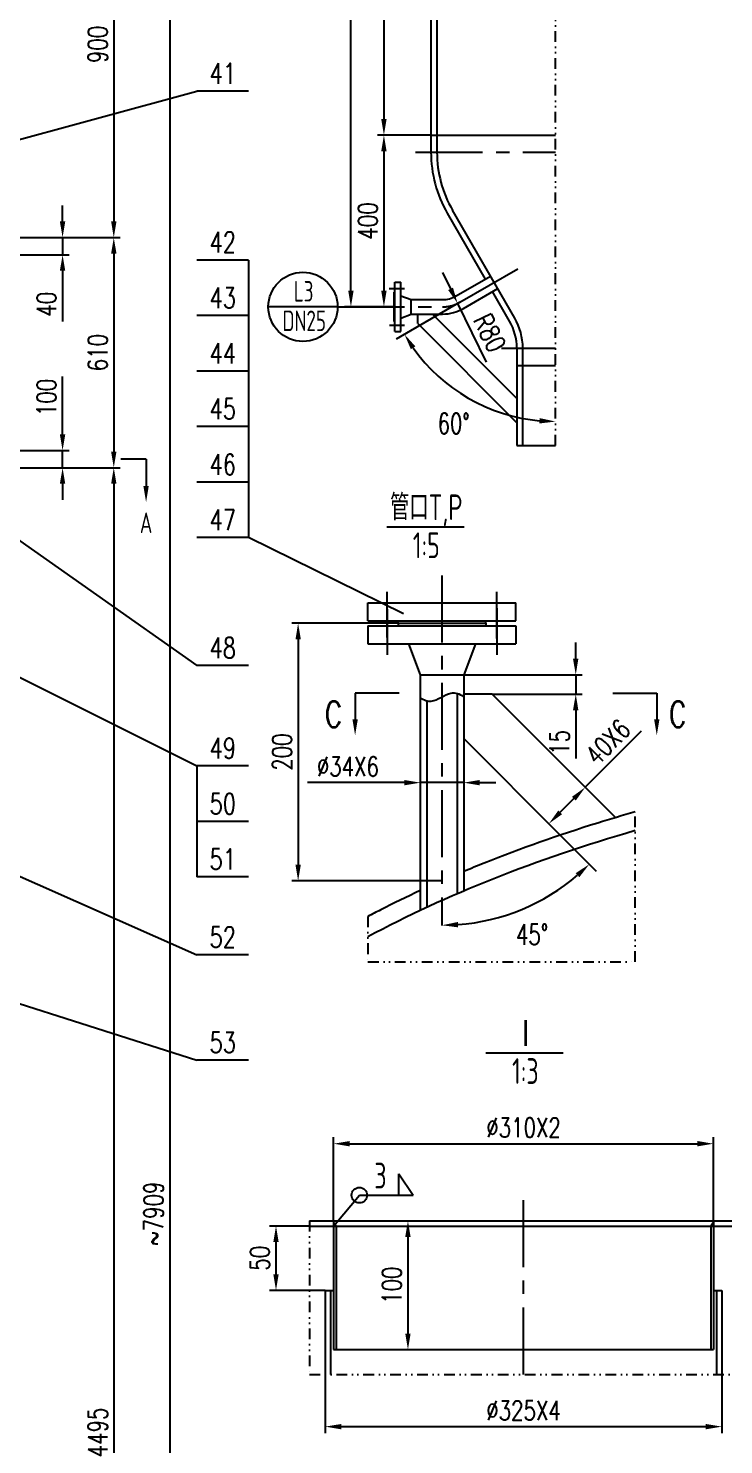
# Model space of a CAD drawing. Extents: x -28112 to -2231, y -2720 to 15724.
# Drawn here: x -24886 to -23266, y 10755 to 14055 of the extents above; entities that cross this region are included whole.
import ezdxf
from ezdxf.enums import TextEntityAlignment as Align

# ---------------------------------------------------------------- set-up
doc = ezdxf.new("R2010")
doc.units = 0
doc.header["$LTSCALE"] = 250
doc.header["$MEASUREMENT"] = 0
doc.linetypes.add('CENTER', pattern=[2, 1.25, -0.25, 0.25, -0.25])
doc.linetypes.add('DIVIDE', pattern=[1.25, 0.5, -0.25, 0, -0.25, 0, -0.25])
doc.layers.get('0').update_dxf_attribs({"linetype": 'CONTINUOUS'})
doc.layers.get('DEFPOINTS').update_dxf_attribs({"linetype": 'CONTINUOUS'})
for name, color, linetype in [('1', 7, 'CONTINUOUS'), ('2', 1, 'CONTINUOUS'), ('3', 7, 'CENTER')]:
    doc.layers.add(name, color=color, linetype=linetype)
doc.styles.add('HZ', font='isocp.shx', dxfattribs={"width": 0.75, "bigfont": 'hztxt.shx'})
doc.styles.add('HZ1', font='romans.shx', dxfattribs={"width": 0.7, "bigfont": 'hz1.shx'})
doc.styles.get("Standard").update_dxf_attribs({"font": 'txt.shx', "width": 0.75})
doc.dimstyles.new('STANDARD$0', dxfattribs={"dimscale": 15, "dimtxt": 3, "dimasz": 2.5, "dimexe": 1, "dimexo": 0, "dimgap": 1, "dimtad": 1, "dimdec": 0, "dimzin": 0, "dimdsep": 46, "dimtxsty": 'Standard', "dimcen": 0.09, "dimclrd": 7, "dimclre": 7, "dimclrt": 7, "dimadec": 0, "dimazin": 0, "dimtfac": 1, "dimtdec": 0, "dimtmove": 0, "dimatfit": 2, "dimfxl": 0, "dimtolj": 1, "dimtzin": 0, "dimarcsym": 0})
doc.dimstyles.new('STANDARD$2', dxfattribs={"dimscale": 15, "dimtxt": 3.2, "dimasz": 2.5, "dimexe": 1.5, "dimexo": 0, "dimgap": 1.2, "dimtad": 2, "dimtih": 1, "dimtoh": 1, "dimdec": 0, "dimzin": 0, "dimdsep": 46, "dimtxsty": 'HZ1', "dimcen": 0, "dimclrd": 7, "dimclre": 7, "dimclrt": 7, "dimadec": 0, "dimazin": 0, "dimtfac": 1.6, "dimtdec": 0, "dimtmove": 0, "dimatfit": 0, "dimfxl": 0, "dimtolj": 1, "dimtzin": 0, "dimarcsym": 0})
doc.dimstyles.new('STANDARD$4', dxfattribs={"dimscale": 15, "dimtxt": 3, "dimasz": 2.5, "dimexe": 1, "dimexo": 0, "dimgap": 1, "dimtad": 1, "dimdec": 0, "dimzin": 0, "dimdsep": 46, "dimtxsty": 'Standard', "dimcen": 0.09, "dimclrd": 7, "dimclre": 7, "dimclrt": 7, "dimadec": 0, "dimazin": 0, "dimtfac": 1, "dimtdec": 0, "dimtmove": 0, "dimatfit": 2, "dimfxl": 0, "dimtolj": 1, "dimtzin": 0, "dimarcsym": 0})

# ---------------------------------------------------------------- blocks, each defined once
blk = doc.blocks.new('*D91')
at = {"color": 7, "linetype": 'ByBlock'}
for p, q in [((-8264.3, 21667.4), (-8082.2, 21667.4)), ((-8097.2, 21629.9), (-8097.2, 21404.9)), ((-8264.3, 21367.4), (-8082.2, 21367.4))]:
    blk.add_line(p, q, dxfattribs=at)
for points in [[(-8103.5, 21629.9), (-8091, 21629.9), (-8097.2, 21667.4)], [(-8103.5, 21404.9), (-8091, 21404.9), (-8097.2, 21367.4)]]:
    blk.add_solid(points, dxfattribs=at)
at = {"layer": 'DEFPOINTS', "color": 0, "linetype": 'ByBlock'}
for p in [(-8264.3, 21667.4), (-8264.3, 21367.4), (-8097.2, 21367.4)]:
    blk.add_point(p, dxfattribs=at)
at = {"color": 7, "linetype": 'ByBlock', "insert": (-8134.7, 21517.4), "char_height": 45, "attachment_point": 5, "rotation": 90}
blk.add_mtext('\\A1;100', dxfattribs=at)
blk = doc.blocks.new('*D651')
at = {"color": 7, "linetype": 'ByBlock'}
for p, q in [((-26024.5, 15217.4), (-24541.7, 15217.4)), ((-24556.7, 15179.9), (-24556.7, 7405.7)), ((-26140.5, 7368.2), (-24541.7, 7368.2))]:
    blk.add_line(p, q, dxfattribs=at)
for points in [[(-24562.9, 15179.9), (-24550.4, 15179.9), (-24556.7, 15217.4)], [(-24562.9, 7405.7), (-24550.4, 7405.7), (-24556.7, 7368.2)]]:
    blk.add_solid(points, dxfattribs=at)
at = {"layer": 'DEFPOINTS', "color": 0, "linetype": 'ByBlock'}
for p in [(-26024.5, 15217.4), (-26140.5, 7368.2), (-24556.7, 7368.2)]:
    blk.add_point(p, dxfattribs=at)
at = {"color": 7, "linetype": 'ByBlock', "insert": (-24594.2, 11292.8), "char_height": 45, "attachment_point": 5, "rotation": 90}
blk.add_mtext('\\A1;~7909', dxfattribs=at)
blk = doc.blocks.new('*D33')
at = {"color": 7, "linetype": 'ByBlock'}
for p, q in [((-10779.8, 23770.6), (-9969.4, 23770.6)), ((-9984.4, 23733.1), (-9984.4, 19313.1)), ((-10779.8, 19275.6), (-9969.4, 19275.6))]:
    blk.add_line(p, q, dxfattribs=at)
for points in [[(-9990.6, 23733.1), (-9978.1, 23733.1), (-9984.4, 23770.6)], [(-9990.6, 19313.1), (-9978.1, 19313.1), (-9984.4, 19275.6)]]:
    blk.add_solid(points, dxfattribs=at)
at = {"layer": 'DEFPOINTS', "color": 0, "linetype": 'ByBlock'}
for p in [(-10779.8, 23770.6), (-10779.8, 19275.6), (-9984.4, 19275.6)]:
    blk.add_point(p, dxfattribs=at)
at = {"color": 7, "linetype": 'ByBlock', "insert": (-10021.9, 21523.1), "char_height": 45, "attachment_point": 5, "rotation": 90}
blk.add_mtext('\\A1;4495', dxfattribs=at)
blk = doc.blocks.new('*D617')
at = {"color": 7, "linetype": 'ByBlock'}
for p, q in [((-24194.2, 10918.7), (-24194.2, 10782.2)), ((-23270.2, 10918.7), (-23270.2, 10782.2)), ((-24156.7, 10797.2), (-23307.7, 10797.2))]:
    blk.add_line(p, q, dxfattribs=at)
for points in [[(-24156.7, 10803.4), (-24156.7, 10790.9), (-24194.2, 10797.2)], [(-23307.7, 10803.4), (-23307.7, 10790.9), (-23270.2, 10797.2)]]:
    blk.add_solid(points, dxfattribs=at)
at = {"layer": 'DEFPOINTS', "color": 0, "linetype": 'ByBlock'}
for p in [(-24194.2, 10918.7), (-23270.2, 10918.7), (-23270.2, 10797.2)]:
    blk.add_point(p, dxfattribs=at)
at = {"color": 7, "linetype": 'ByBlock', "insert": (-23732.2, 10834.7), "char_height": 45, "attachment_point": 5}
blk.add_mtext('\\A1;∅325X4', dxfattribs=at)
blk = doc.blocks.new('*D650')
at = {"color": 7, "linetype": 'ByBlock'}
for p, q in [((-24806.4, 13108.7), (-24806.4, 13243.7)), ((-25470.5, 13071.2), (-24791.4, 13071.2)), ((-24806.4, 13031.2), (-24806.4, 13071.2)), ((-25468.9, 13031.2), (-24791.4, 13031.2)), ((-24806.4, 12993.7), (-24806.4, 12956.2))]:
    blk.add_line(p, q, dxfattribs=at)
for points in [[(-24812.7, 13108.7), (-24800.2, 13108.7), (-24806.4, 13071.2)], [(-24812.7, 12993.7), (-24800.2, 12993.7), (-24806.4, 13031.2)]]:
    blk.add_solid(points, dxfattribs=at)
at = {"layer": 'DEFPOINTS', "color": 0, "linetype": 'ByBlock'}
for p in [(-25470.5, 13071.2), (-24806.4, 13071.2), (-25468.9, 13031.2)]:
    blk.add_point(p, dxfattribs=at)
at = {"color": 7, "linetype": 'ByBlock', "insert": (-24843.9, 13194.9), "char_height": 45, "attachment_point": 5, "rotation": 90}
blk.add_mtext('\\A1;100', dxfattribs=at)
blk = doc.blocks.new('*D46')
at = {"color": 7, "linetype": 'ByBlock'}
for p, q in [((-10103.7, 24344.3), (-10103.7, 24381.8)), ((-10567.8, 24306.8), (-10088.7, 24306.8)), ((-10103.7, 24306.8), (-10103.7, 24266.8)), ((-10567.8, 24266.8), (-10088.7, 24266.8)), ((-10103.7, 24229.3), (-10103.7, 24111.2))]:
    blk.add_line(p, q, dxfattribs=at)
for points in [[(-10110, 24344.3), (-10097.5, 24344.3), (-10103.7, 24306.8)], [(-10110, 24229.3), (-10097.5, 24229.3), (-10103.7, 24266.8)]]:
    blk.add_solid(points, dxfattribs=at)
at = {"layer": 'DEFPOINTS', "color": 0, "linetype": 'ByBlock'}
for p in [(-10567.8, 24306.8), (-10567.8, 24266.8), (-10103.7, 24266.8)]:
    blk.add_point(p, dxfattribs=at)
at = {"color": 7, "linetype": 'ByBlock', "insert": (-10141.2, 24151.5), "char_height": 45, "attachment_point": 5, "rotation": 90}
blk.add_mtext('\\A1;40', dxfattribs=at)
blk = doc.blocks.new('*D35')
at = {"color": 7, "linetype": 'ByBlock'}
for p, q in [((-10567.8, 25206.8), (-9969.4, 25206.8)), ((-9984.4, 25169.3), (-9984.4, 24344.3)), ((-10567.8, 24306.8), (-9969.4, 24306.8))]:
    blk.add_line(p, q, dxfattribs=at)
for points in [[(-9990.6, 25169.3), (-9978.1, 25169.3), (-9984.4, 25206.8)], [(-9990.6, 24344.3), (-9978.1, 24344.3), (-9984.4, 24306.8)]]:
    blk.add_solid(points, dxfattribs=at)
at = {"layer": 'DEFPOINTS', "color": 0, "linetype": 'ByBlock'}
for p in [(-10567.8, 25206.8), (-10567.8, 24306.8), (-9984.4, 24306.8)]:
    blk.add_point(p, dxfattribs=at)
at = {"color": 7, "linetype": 'ByBlock', "insert": (-10021.9, 24756.8), "char_height": 45, "attachment_point": 5, "rotation": 90}
blk.add_mtext('\\A1;900', dxfattribs=at)
blk = doc.blocks.new('*D405')
at = {"color": 7, "linetype": 'ByBlock'}
for p, q in [((-25270.5, 13567.4), (-24672.1, 13567.4)), ((-24687.1, 13529.9), (-24687.1, 13068.7)), ((-25482.5, 13031.2), (-24672.1, 13031.2))]:
    blk.add_line(p, q, dxfattribs=at)
for points in [[(-24693.3, 13529.9), (-24680.8, 13529.9), (-24687.1, 13567.4)], [(-24693.3, 13068.7), (-24680.8, 13068.7), (-24687.1, 13031.2)]]:
    blk.add_solid(points, dxfattribs=at)
at = {"layer": 'DEFPOINTS', "color": 0, "linetype": 'ByBlock'}
for p in [(-25270.5, 13567.4), (-25482.5, 13031.2), (-24687.1, 13031.2)]:
    blk.add_point(p, dxfattribs=at)
at = {"color": 7, "linetype": 'ByBlock', "insert": (-24724.6, 13299.3), "char_height": 45, "attachment_point": 5, "rotation": 90}
blk.add_mtext('\\A1;610', dxfattribs=at)
blk = doc.blocks.new('*D80')
at = {"color": 7, "linetype": 'ByBlock'}
blk.add_line((-8773.9, 23917.5), (-8922.5, 23831.8), dxfattribs=at)
blk.add_arc((-8550.6, 24046.5), 406.9, 215.2825, 264.7175, dxfattribs=at)
for points in [[(-8888, 23808.1), (-8877.5, 23814.8), (-8903, 23843)], [(-8587.8, 23647.6), (-8588.3, 23635.1), (-8550.6, 23639.6)]]:
    blk.add_solid(points, dxfattribs=at)
at = {"layer": 'DEFPOINTS', "color": 0, "linetype": 'ByBlock'}
for p in [(-8550.6, 25571.8), (-8630.9, 24000.1), (-8773.9, 23917.5), (-8812.1, 23734.8), (-8550.6, 23583.8)]:
    blk.add_point(p, dxfattribs=at)
at = {"color": 7, "linetype": 'ByBlock', "insert": (-8788.1, 23635.1), "char_height": 48, "attachment_point": 5, "style": 'HZ1'}
blk.add_mtext('\\A1;60°', dxfattribs=at)
blk = doc.blocks.new('*D79')
at = {"color": 7, "linetype": 'ByBlock'}
for p, q in [((-8840.9, 25206.8), (-8965.7, 25206.8)), ((-8950.7, 25169.3), (-8950.7, 24344.3)), ((-8840.9, 24306.8), (-8965.7, 24306.8))]:
    blk.add_line(p, q, dxfattribs=at)
for points in [[(-8956.9, 25169.3), (-8944.4, 25169.3), (-8950.7, 25206.8)], [(-8956.9, 24344.3), (-8944.4, 24344.3), (-8950.7, 24306.8)]]:
    blk.add_solid(points, dxfattribs=at)
at = {"layer": 'DEFPOINTS', "color": 0, "linetype": 'ByBlock'}
for p in [(-8840.9, 25206.8), (-8950.7, 24306.8), (-8840.9, 24306.8)]:
    blk.add_point(p, dxfattribs=at)
at = {"color": 7, "linetype": 'ByBlock', "insert": (-8988.2, 24756.8), "char_height": 45, "attachment_point": 5, "rotation": 90}
blk.add_mtext('\\A1;900', dxfattribs=at)
blk = doc.blocks.new('*D77')
at = {"color": 7, "linetype": 'ByBlock'}
for p, q in [((-8926.9, 25606.8), (-9042.6, 25606.8)), ((-9027.6, 23944.3), (-9027.6, 25569.3)), ((-8924.9, 23906.8), (-9042.6, 23906.8))]:
    blk.add_line(p, q, dxfattribs=at)
for points in [[(-9033.8, 25569.3), (-9021.3, 25569.3), (-9027.6, 25606.8)], [(-9033.8, 23944.3), (-9021.3, 23944.3), (-9027.6, 23906.8)]]:
    blk.add_solid(points, dxfattribs=at)
at = {"layer": 'DEFPOINTS', "color": 0, "linetype": 'ByBlock'}
for p in [(-9027.6, 25606.8), (-8926.9, 25606.8), (-8924.9, 23906.8)]:
    blk.add_point(p, dxfattribs=at)
at = {"color": 7, "linetype": 'ByBlock', "insert": (-9065.1, 24756.8), "char_height": 45, "attachment_point": 5, "rotation": 90}
blk.add_mtext('\\A1;1700', dxfattribs=at)
blk = doc.blocks.new('*D124')
at = {"color": 7, "linetype": 'ByBlock'}
for p, q in [((-8885.7, 23026.1), (-8754.4, 23157.4)), ((-8859, 22999.4), (-8896.3, 23036.7)), ((-8944, 22967.8), (-8912.2, 22999.6)), ((-8943.9, 22914.6), (-8981.2, 22951.9))]:
    blk.add_line(p, q, dxfattribs=at)
for points in [[(-8916.6, 23004), (-8907.8, 22995.2), (-8885.7, 23026.1)], [(-8948.4, 22972.2), (-8939.6, 22963.4), (-8970.5, 22941.3)]]:
    blk.add_solid(points, dxfattribs=at)
at = {"layer": 'DEFPOINTS', "color": 0, "linetype": 'ByBlock'}
for p in [(-8885.7, 23026.1), (-8859, 22999.4), (-8943.9, 22914.6)]:
    blk.add_point(p, dxfattribs=at)
at = {"color": 7, "linetype": 'ByBlock', "insert": (-8833.3, 23131.5), "char_height": 45, "attachment_point": 5, "rotation": 45}
blk.add_mtext('\\A1;40X6', dxfattribs=at)
blk = doc.blocks.new('*D618')
at = {"color": 7, "linetype": 'ByBlock'}
for p, q in [((-24174.7, 11276.6), (-24174.7, 11471.3)), ((-24137.2, 11456.3), (-23327.2, 11456.3)), ((-23289.7, 11276.6), (-23289.7, 11471.3))]:
    blk.add_line(p, q, dxfattribs=at)
for points in [[(-24137.2, 11462.6), (-24137.2, 11450.1), (-24174.7, 11456.3)], [(-23327.2, 11462.6), (-23327.2, 11450.1), (-23289.7, 11456.3)]]:
    blk.add_solid(points, dxfattribs=at)
at = {"layer": 'DEFPOINTS', "color": 0, "linetype": 'ByBlock'}
for p in [(-23289.7, 11456.3), (-24174.7, 11276.6), (-23289.7, 11276.6)]:
    blk.add_point(p, dxfattribs=at)
at = {"color": 7, "linetype": 'ByBlock', "insert": (-23732.2, 11493.8), "char_height": 45, "attachment_point": 5}
blk.add_mtext('\\A1;∅310X2', dxfattribs=at)
blk = doc.blocks.new('*D123')
at = {"color": 7, "linetype": 'ByBlock'}
blk.add_line((-8943.9, 22914.6), (-8860.2, 22831), dxfattribs=at)
blk.add_arc((-9219.6, 23190.3), 485.7, 274.4249, 310.5751, dxfattribs=at)
for points in [[(-8907.9, 22826), (-8899.4, 22816.8), (-8876.2, 22846.9)], [(-9181.9, 22699.8), (-9182.4, 22712.3), (-9219.6, 22704.6)]]:
    blk.add_solid(points, dxfattribs=at)
at = {"layer": 'DEFPOINTS', "color": 0, "linetype": 'ByBlock'}
for p in [(-9219.6, 23519.6), (-9169, 23139.7), (-8943.9, 22914.6), (-9219.6, 22703.8), (-9093.9, 22721.2)]:
    blk.add_point(p, dxfattribs=at)
at = {"color": 7, "linetype": 'ByBlock', "insert": (-9009.4, 22683), "char_height": 48, "attachment_point": 5, "style": 'HZ1'}
blk.add_mtext('\\A1;45°', dxfattribs=at)
blk = doc.blocks.new('*D122')
at = {"color": 7, "linetype": 'ByBlock'}
for p, q in [((-8907.9, 23325.6), (-8907.9, 23363.1)), ((-9169, 23288.1), (-8892.9, 23288.1)), ((-8907.9, 23288.1), (-8907.9, 23243.1)), ((-9102.7, 23243.1), (-8892.9, 23243.1)), ((-8907.9, 23205.6), (-8907.9, 23093.1))]:
    blk.add_line(p, q, dxfattribs=at)
for points in [[(-8914.2, 23325.6), (-8901.7, 23325.6), (-8907.9, 23288.1)], [(-8914.2, 23205.6), (-8901.7, 23205.6), (-8907.9, 23243.1)]]:
    blk.add_solid(points, dxfattribs=at)
at = {"layer": 'DEFPOINTS', "color": 0, "linetype": 'ByBlock'}
for p in [(-9169, 23288.1), (-9102.7, 23243.1), (-8907.9, 23243.1)]:
    blk.add_point(p, dxfattribs=at)
at = {"color": 7, "linetype": 'ByBlock', "insert": (-8945.4, 23130.6), "char_height": 45, "attachment_point": 5, "rotation": 90}
blk.add_mtext('\\A1;15', dxfattribs=at)
blk = doc.blocks.new('*D87')
at = {"color": 7, "linetype": 'ByBlock'}
for p, q in [((-8971.9, 22847.3), (-9220.1, 22847.3)), ((-9205.1, 22809.8), (-9205.1, 22284.8)), ((-8869.9, 22247.3), (-9220.1, 22247.3))]:
    blk.add_line(p, q, dxfattribs=at)
for points in [[(-9211.3, 22809.8), (-9198.8, 22809.8), (-9205.1, 22847.3)], [(-9211.3, 22284.8), (-9198.8, 22284.8), (-9205.1, 22247.3)]]:
    blk.add_solid(points, dxfattribs=at)
at = {"layer": 'DEFPOINTS', "color": 0, "linetype": 'ByBlock'}
for p in [(-8971.9, 22847.3), (-9205.1, 22247.3), (-8869.9, 22247.3)]:
    blk.add_point(p, dxfattribs=at)
at = {"color": 7, "linetype": 'ByBlock', "insert": (-9242.6, 22547.3), "char_height": 45, "attachment_point": 5, "rotation": 90}
blk.add_mtext('\\A1;200', dxfattribs=at)
blk = doc.blocks.new('*D89')
at = {"color": 7, "linetype": 'ByBlock'}
for p, q in [((-8326.6, 21655.4), (-8419.7, 21655.4)), ((-8404.7, 21617.9), (-8404.7, 21542.9)), ((-8289.8, 21505.4), (-8419.7, 21505.4))]:
    blk.add_line(p, q, dxfattribs=at)
for points in [[(-8410.9, 21617.9), (-8398.4, 21617.9), (-8404.7, 21655.4)], [(-8410.9, 21542.9), (-8398.4, 21542.9), (-8404.7, 21505.4)]]:
    blk.add_solid(points, dxfattribs=at)
at = {"layer": 'DEFPOINTS', "color": 0, "linetype": 'ByBlock'}
for p in [(-8326.6, 21655.4), (-8404.7, 21505.4), (-8289.8, 21505.4)]:
    blk.add_point(p, dxfattribs=at)
at = {"color": 7, "linetype": 'ByBlock', "insert": (-8442.2, 21580.4), "char_height": 45, "attachment_point": 5, "rotation": 90}
blk.add_mtext('\\A1;50', dxfattribs=at)
blk = doc.blocks.new('*D653')
at = {"color": 7, "linetype": 'ByBlock'}
for p, q in [((-24010.3, 12297.5), (-24235.3, 12297.5)), ((-23972.8, 12297.5), (-23972.8, 12282.5)), ((-23871.7, 12297.5), (-23972.8, 12297.5)), ((-23871.7, 12297.5), (-23871.7, 12282.5)), ((-23834.2, 12297.5), (-23796.7, 12297.5))]:
    blk.add_line(p, q, dxfattribs=at)
for points in [[(-24010.3, 12303.7), (-24010.3, 12291.2), (-23972.8, 12297.5)], [(-23834.2, 12303.7), (-23834.2, 12291.2), (-23871.7, 12297.5)]]:
    blk.add_solid(points, dxfattribs=at)
at = {"layer": 'DEFPOINTS', "color": 0, "linetype": 'ByBlock'}
for p in [(-23972.8, 12297.5), (-23972.8, 12297.5), (-23871.7, 12297.5)]:
    blk.add_point(p, dxfattribs=at)
at = {"color": 7, "linetype": 'ByBlock', "insert": (-24141.6, 12335), "char_height": 45, "attachment_point": 5}
blk.add_mtext('\\A1;∅34X6', dxfattribs=at)
blk = doc.blocks.new('*D82')
at = {"color": 7, "linetype": 'ByBlock'}
for p, q in [((-8813.9, 23986.8), (-8795.3, 23948.6)), ((-8779, 23914.9), (-8712.6, 23778.2))]:
    blk.add_line(p, q, dxfattribs=at)
blk.add_solid([(-8789.7, 23951.3), (-8801, 23945.9), (-8779, 23914.9)], dxfattribs=at)
at = {"layer": 'DEFPOINTS', "color": 0, "linetype": 'ByBlock'}
for p in [(-8813.9, 23986.8), (-8779, 23914.9)]:
    blk.add_point(p, dxfattribs=at)
at = {"color": 7, "linetype": 'ByBlock', "insert": (-8703.9, 23846.1), "char_height": 45, "attachment_point": 5, "rotation": 295.8966}
blk.add_mtext('\\A1;R80', dxfattribs=at)
blk = doc.blocks.new('*D73')
at = {"color": 7, "linetype": 'ByBlock'}
for p, q in [((-8840.9, 24306.8), (-8965.7, 24306.8)), ((-8950.7, 24269.3), (-8950.7, 23944.3)), ((-8926.9, 23906.8), (-8965.7, 23906.8))]:
    blk.add_line(p, q, dxfattribs=at)
for points in [[(-8956.9, 24269.3), (-8944.4, 24269.3), (-8950.7, 24306.8)], [(-8956.9, 23944.3), (-8944.4, 23944.3), (-8950.7, 23906.8)]]:
    blk.add_solid(points, dxfattribs=at)
at = {"layer": 'DEFPOINTS', "color": 0, "linetype": 'ByBlock'}
for p in [(-8840.9, 24306.8), (-8950.7, 23906.8), (-8926.9, 23906.8)]:
    blk.add_point(p, dxfattribs=at)
at = {"color": 7, "linetype": 'ByBlock', "insert": (-8988.2, 24106.8), "char_height": 45, "attachment_point": 5, "rotation": 90}
blk.add_mtext('\\A1;400', dxfattribs=at)

msp = doc.modelspace()

# ---------------------------------------------------------------- linework, layer by layer
at = {"color": 7, "linetype": 'ByBlock'}
for p, q in [((-24611.8, 13051.1), (-24611.8, 12988.7)), ((-24124.7, 12506.1), (-24124.7, 12445.2)), ((-23421.8, 12506.1), (-23421.8, 12445.2))]:
    msp.add_line(p, q, dxfattribs=at)
for points in [[(-24618.1, 12988.7), (-24605.6, 12988.7), (-24611.8, 12951.2)], [(-24130.9, 12445.2), (-24118.4, 12445.2), (-24124.7, 12407.7)], [(-23415.5, 12445.2), (-23428, 12445.2), (-23421.8, 12407.7)]]:
    msp.add_solid(points, dxfattribs=at)
at = {"layer": '1', "color": 0, "linetype": 'DIVIDE', "ltscale": 0.2}
for p, q in [((-23657.5, 13082.9), (-23657.5, 15070.9)), ((-23472, 11880.1), (-23472, 12229.4)), ((-24094.8, 11985.9), (-24094.8, 11880.1)), ((-24094.8, 11880.1), (-23472, 11880.1))]:
    msp.add_line(p, q, dxfattribs=at)
at = {"layer": '1', "color": 1}
for p, q in [((-23947.9, 14731), (-23947.9, 13766)), ((-23933.9, 14731), (-23933.9, 13766)), ((-23947.9, 13806), (-23657.5, 13806)), ((-23752.6, 13379.7), (-23897.7, 13631)), ((-23821.2, 13470.6), (-23909.8, 13624)), ((-23889.3, 13431.3), (-23809.1, 13477.6)), ((-23872.4, 13402.1), (-23792.3, 13448.4)), ((-23764.7, 13372.7), (-23804.4, 13441.4)), ((-23993.9, 13422.9), (-23920.8, 13422.9)), ((-23993.9, 13389.2), (-23920.8, 13389.2)), ((-23747.9, 13309.7), (-23747.9, 13082.9)), ((-23733.9, 13082.9), (-23733.9, 13309.7)), ((-23747.9, 13269.7), (-23657.5, 13269.7)), ((-23972.8, 12548.7), (-23972.8, 11999.6)), ((-23871.7, 12548.7), (-23871.7, 12044.8)), ((-23957.8, 12488.4), (-23957.8, 12006.6)), ((-23886.7, 12505.3), (-23886.7, 12038.4)), ((-24231, 11276.6), (-23226.1, 11276.6)), ((-24231, 11264.6), (-23226.1, 11264.6)), ((-24174.7, 11276.6), (-24174.7, 10976.6)), ((-24174.7, 11273.6), (-24168.7, 11264.6)), ((-24168.7, 11264.6), (-24168.7, 10976.6)), ((-23289.7, 11273.6), (-23295.7, 11264.6)), ((-23295.7, 11264.6), (-23295.7, 10976.6)), ((-23289.7, 11276.6), (-23289.7, 10976.6)), ((-24194.2, 11114.6), (-24194.2, 10918.7)), ((-24194.2, 11114.6), (-24174.7, 11114.6)), ((-24182.2, 11114.6), (-24182.2, 10918.7)), ((-23289.7, 11114.6), (-23270.2, 11114.6)), ((-23282.2, 11114.6), (-23282.2, 10918.7)), ((-23270.2, 11114.6), (-23270.2, 10918.7)), ((-24174.7, 10976.6), (-23289.7, 10976.6))]:
    msp.add_line(p, q, dxfattribs=at)
at = {"layer": '1', "color": 0}
for p, q in [((-25335.1, 13679.2), (-24493.2, 13908.4)), ((-24165.6, 13406), (-24327, 13406)), ((-25454.6, 13245.6), (-24493.2, 12570.4)), ((-24611.8, 13051.1), (-24670.8, 13051.1)), ((-24012.1, 12691.1), (-24373.2, 12868.3)), ((-25262.5, 12721.2), (-24493.2, 12336.4)), ((-24022, 12506.1), (-24124.7, 12506.1)), ((-23524.5, 12506.1), (-23421.8, 12506.1)), ((-25753.7, 12454.8), (-24493.2, 11896.2)), ((-25753.8, 12053.2), (-24493.2, 11650.8)), ((-24023.1, 11386.5), (-23989.3, 11336.3)), ((-24023.1, 11336.3), (-24023.1, 11386.5)), ((-24171.4, 11268.7), (-24114.8, 11336.3)), ((-24114.8, 11336.3), (-23989.3, 11336.3))]:
    msp.add_line(p, q, dxfattribs=at)
at = {"layer": '1', "color": 0, "linetype": 'CENTER', "ltscale": 0.5}
for p, q in [((-23983.9, 13766), (-23657.5, 13766)), ((-23880.8, 13416.7), (-23737.9, 13499.3)), ((-24165.6, 13406), (-23920.8, 13406)), ((-23783.9, 13309.7), (-23657.5, 13309.7)), ((-23922.3, 12780.2), (-23922.3, 11964.4)), ((-23732.2, 10918.7), (-23732.2, 11348.6))]:
    msp.add_line(p, q, dxfattribs=at)
at = {"layer": '1', "color": 0, "linetype": 'DIVIDE'}
msp.add_line((-23747.9, 13082.9), (-23657.5, 13082.9), dxfattribs=at)
at = {"layer": '1', "color": 0, "linetype": 'DIVIDE', "ltscale": 0.2}
msp.add_lwpolyline([(-24231, 11276.6), (-24231, 10918.7), (-23226.1, 10918.7), (-23226.1, 11276.6)], dxfattribs=at)
at = {"layer": '1', "color": 0}
for centre, radius in [((-24246.3, 13406), 80.7), ((-24114.8, 11336.3), 18.1)]:
    msp.add_circle(centre, radius, dxfattribs=at)
at = {"layer": '1', "color": 1}
for centre, radius, start, end in [((-23663.9, 13766), 284, 180, 210), ((-23663.9, 13766), 270, 180, 210), ((-23920.8, 13486), 63.1, 270, 300), ((-23920.8, 13486), 96.8, 270, 300), ((-23873.9, 13309.7), 126, 360, 30), ((-23873.9, 13309.7), 140, 360, 30)]:
    msp.add_arc(centre, radius, start, end, dxfattribs=at)
at = {"layer": '1', "color": 0, "linetype": 'CENTER', "ltscale": 0.5}
msp.add_arc((-23920.8, 13486), 80, 270, 300, dxfattribs=at)
at = {"layer": '1', "color": 1}
msp.add_ellipse((-22122.3, 11016.5), major_axis=(-2700, 0), ratio=0.5, start_param=5.235872, end_param=5.531524, dxfattribs=at)
at = {"layer": '1', "color": 0}
msp.add_open_spline([(-23972.8, 12495.1), (-23964.5, 12489.9), (-23941.4, 12481.2), (-23905.2, 12512.6), (-23881.3, 12504.7), (-23871.7, 12498.2)], degree=3, knots=[8.878638, 8.878638, 8.878638, 8.878638, 18.339434, 34.696359, 46.351258, 46.351258, 46.351258, 46.351258], dxfattribs=at)
at = {"layer": '1', "color": 1}
for points, knots in [([(-23472, 12229.4), (-23501.4, 12221), (-23530.4, 12212.4), (-23650.9, 12175), (-23739.3, 12143.7), (-23840, 12103.5), (-23855.9, 12097), (-23871.7, 12090.4)], [5.2309511, 5.2309511, 5.2309511, 5.2309511, 5.2681154, 5.2681154, 5.3868053, 5.3868053, 5.4094121, 5.4094121, 5.4094121, 5.4094121]), ([(-23972.8, 12045.9), (-24004.3, 12031.4), (-24035.1, 12016.4), (-24075.1, 11996.1), (-24085, 11991), (-24094.8, 11985.9)], [5.4586006, 5.4586006, 5.4586006, 5.4586006, 5.50549524, 5.50549524, 5.5210134, 5.5210134, 5.5210134, 5.5210134])]:
    msp.add_open_spline(points, degree=3, knots=knots, dxfattribs=at)
at = {"layer": '2'}
for p, q in [((-24373.2, 13908.4), (-24493.2, 13908.4)), ((-24373.2, 13515.1), (-24493.2, 13515.1)), ((-24373.2, 13515.1), (-24373.2, 12868.3)), ((-24031.9, 13463.5), (-24017.9, 13463.5)), ((-24031.9, 13348.5), (-24031.9, 13463.5)), ((-24017.9, 13348.5), (-24017.9, 13463.5)), ((-24033.9, 13440), (-24031.9, 13440)), ((-24033.9, 13372), (-24033.9, 13440)), ((-24017.9, 13432), (-23993.9, 13422.9)), ((-23993.9, 13389.2), (-23993.9, 13422.9)), ((-24373.2, 13385.7), (-24493.2, 13385.7)), ((-24033.9, 13372), (-24031.9, 13372)), ((-24017.9, 13380), (-23993.9, 13389.2)), ((-23978.9, 13367), (-23978.9, 13389.2)), ((-23978.9, 13367), (-23747.9, 13136)), ((-23944.4, 13389.2), (-23747.9, 13192.6)), ((-24031.9, 13348.5), (-24017.9, 13348.5)), ((-24373.2, 13256.4), (-24493.2, 13256.4)), ((-24373.2, 13127), (-24493.2, 13127)), ((-24373.2, 12997.7), (-24493.2, 12997.7)), ((-24050.5, 12893.3), (-23870.5, 12893.3)), ((-24373.2, 12868.3), (-24493.2, 12868.3)), ((-24094.8, 12716.7), (-23749.8, 12716.7)), ((-24094.8, 12674.7), (-24094.8, 12716.7)), ((-23749.8, 12674.7), (-23749.8, 12716.7)), ((-24094.8, 12674.7), (-23749.8, 12674.7)), ((-24024.3, 12668.7), (-24024.3, 12674.7)), ((-23820.3, 12668.7), (-23820.3, 12674.7)), ((-24094.8, 12662.7), (-23749.8, 12662.7)), ((-24094.8, 12662.7), (-24094.8, 12620.7)), ((-24024.3, 12668.7), (-23820.3, 12668.7)), ((-24024.3, 12668.7), (-23820.3, 12668.7)), ((-24024.3, 12668.7), (-24024.3, 12662.7)), ((-23820.3, 12668.7), (-23820.3, 12662.7)), ((-23749.8, 12662.7), (-23749.8, 12620.7)), ((-24094.8, 12620.7), (-23749.8, 12620.7)), ((-24000.3, 12620.7), (-23972.8, 12548.7)), ((-23844.3, 12620.7), (-23871.7, 12548.7)), ((-24373.2, 12570.4), (-24493.2, 12570.4)), ((-23972.8, 12548.7), (-23871.7, 12548.7)), ((-23805.4, 12503.7), (-23871.7, 12503.7)), ((-23805.4, 12503.7), (-23517.8, 12216.1)), ((-23871.7, 12400.4), (-23646.6, 12175.2)), ((-24493.2, 12336.4), (-24493.2, 12077.7)), ((-24373.2, 12336.4), (-24493.2, 12336.4)), ((-24373.2, 12207.1), (-24493.2, 12207.1)), ((-24373.2, 12077.7), (-24493.2, 12077.7)), ((-24373.2, 11896.2), (-24493.2, 11896.2)), ((-24373.2, 11650.8), (-24493.2, 11650.8)), ((-23819.8, 11668.3), (-23639.8, 11668.3))]:
    msp.add_line(p, q, dxfattribs=at)
at = {"layer": '3'}
for p, q in [((-24045.6, 13448.5), (-24009.3, 13448.5)), ((-24044.9, 13363.5), (-24009.3, 13363.5)), ((-24049.8, 12635.6), (-24049.8, 12742.4)), ((-23794.8, 12633.4), (-23794.8, 12742.4)), ((-23794.8, 12704), (-23794.8, 12594.9)), ((-24049.8, 12701.8), (-24049.8, 12594.9))]:
    msp.add_line(p, q, dxfattribs=at)

# ---------------------------------------------------------------- texts
at = {"layer": '1', "width": 0.75}
for s, height, p in [('41', 48, (-24433.2, 13949.7)), ('42', 48, (-24433.2, 13556.4)), ('43', 48, (-24433.2, 13427.1)), ('44', 48, (-24433.2, 13297.7)), ('45', 48, (-24433.2, 13168.4)), ('46', 48, (-24433.2, 13039)), ('47', 48, (-24433.2, 12909.7)), ('48', 48, (-24433.2, 12611.8)), ('C', 60, (-24175.1, 12456.7)), ('C', 60, (-23373.1, 12456.7)), ('49', 48, (-24433.2, 12377.8)), ('50', 48, (-24433.2, 12248.4)), ('51', 48, (-24433.2, 12119)), ('52', 48, (-24433.2, 11937.6)), ('53', 48, (-24433.2, 11692.2))]:
    msp.add_text(s, height=height, dxfattribs=at).set_placement(p, align=Align.MIDDLE)
at = {"layer": '1', "style": 'HZ', "width": 0.75}
for s, p in [('L3', (-24244.7, 13442.4)), ('DN25', (-24243.2, 13373.5)), ('A', (-24611.8, 12903))]:
    msp.add_text(s, height=48, dxfattribs=at).set_placement(p, align=Align.MIDDLE)
for s, p in [('管口T,P', (-23958.8, 12909)), ('1:5', (-23958.8, 12820.6)), ('1:3', (-23728, 11595.5)), ('3', (-24065.6, 11352))]:
    msp.add_text(s, height=60, dxfattribs=at).set_placement(p, align=Align.CENTER)
at = {"layer": '1', "width": 0.75}
msp.add_text('I', height=60, dxfattribs=at).set_placement((-23728, 11684), align=Align.CENTER)

# ---------------------------------------------------------------- dimensions: what is measured, and where the dimension line sits
at = {"layer": '1', "color": 0}
for base, p1, p2, text, picture, middle in [((-24556.7, 7368.2), (-26024.5, 15217.4), (-26140.5, 7368.2), '~7909', '*D651', (-24594.2, 11292.8)), ((-24687.1, 13031.2), (-25270.5, 13567.4), (-25482.5, 13031.2), '610', '*D405', (-24724.6, 13299.3)), ((-24806.4, 13071.2), (-25468.9, 13031.2), (-25470.5, 13071.2), '100', '*D650', (-24843.9, 13194.9))]:
    dim = msp.add_linear_dim(base=base, p1=p1, p2=p2, angle=90, text=text, dimstyle='STANDARD$0', dxfattribs=at)
    dim.commit()
    dim.dimension.update_dxf_attribs({"geometry": picture, "text_midpoint": middle})
for base, p1, p2, picture, middle, set_off in [((-24134.5, 15106), (-24031.9, 13406), (-24033.9, 15106), '*D77', (-24172, 14256), (-15106.9, -10500.8)), ((-24057.6, 13806), (-23947.9, 14706), (-23947.9, 13806), '*D79', (-24095.1, 14256), (-15106.9, -10500.8)), ((-24687.1, 13567.4), (-25270.5, 14467.4), (-25270.5, 13567.4), '*D35', (-24724.6, 14017.4), (-14702.7, -10739.4)), ((-24057.6, 13406), (-23947.9, 13806), (-24033.9, 13406), '*D73', (-24095.1, 13606), (-15106.9, -10500.8)), ((-24806.4, 13527.4), (-25270.5, 13567.4), (-25270.5, 13527.4), '*D46', (-24843.9, 13412.1), (-14702.7, -10739.4)), ((-24687.1, 8536.2), (-25482.5, 13031.2), (-25482.5, 8536.2), '*D33', (-24724.6, 10783.7), (-14702.7, -10739.4))]:
    dim = msp.add_linear_dim(base=base, p1=p1, p2=p2, angle=90, dimstyle='STANDARD$0', dxfattribs=at)
    dim.commit()
    dim.dimension.update_dxf_attribs({"geometry": picture, "text_midpoint": middle, "insert": set_off})
for base, line1, line2, picture, middle, set_off in [((-23919.1, 13234), ((-23657.5, 13082.9), (-23657.5, 15070.9)), ((-23880.8, 13416.7), (-23737.9, 13499.3)), '*D80', (-23895.1, 13134.2), (-15106.9, -10500.8)), ((-23796.6, 11981.8), ((-23871.7, 12400.4), (-23646.6, 12175.2)), ((-23922.3, 12780.2), (-23922.3, 11964.4)), '*D123', (-23712.1, 11943.6), (-14702.7, -10739.4))]:
    dim = msp.add_angular_dim_2l(base=base, line1=line1, line2=line2, dimstyle='STANDARD$2', dxfattribs=at)
    dim.commit()
    dim.dimension.update_dxf_attribs({"geometry": picture, "text_midpoint": middle, "insert": set_off})
dim = msp.add_radius_dim(center=(-23920.8, 13486), mpoint=(-23885.9, 13414), dimstyle='STANDARD$4', dxfattribs=at)
dim.commit()
dim.dimension.update_dxf_attribs({"geometry": '*D82', "text_midpoint": (-23810.8, 13345.2), "insert": (-15106.9, -10500.8)})
for base, p1, p2, text, picture, middle, set_off in [((-24257.5, 12068.7), (-24024.3, 12668.7), (-23922.3, 12068.7), '200', '*D87', (-24295, 12368.7), (-15052.4, -10178.6)), ((-23610.7, 12503.7), (-23871.7, 12548.7), (-23805.4, 12503.7), '15', '*D122', (-23648.2, 12391.2), (-14702.7, -10739.4)), ((-24309.1, 11114.6), (-24231, 11264.6), (-24194.2, 11114.6), '50', '*D89', (-24346.6, 11189.6), (-15904.4, -10390.8)), ((-24001.6, 10976.6), (-24168.7, 11276.6), (-24168.7, 10976.6), '100', '*D91', (-24039.1, 11126.6), (-15904.4, -10390.8))]:
    dim = msp.add_linear_dim(base=base, p1=p1, p2=p2, angle=90, text=text, dimstyle='STANDARD$0', dxfattribs=at)
    dim.commit()
    dim.dimension.update_dxf_attribs({"geometry": picture, "text_midpoint": middle, "insert": set_off})
dim = msp.add_aligned_dim(p1=(-23646.6, 12175.2), p2=(-23561.7, 12260), distance=37.8, text='40X6', dimstyle='STANDARD$0', dxfattribs=at)
dim.commit()
dim.dimension.update_dxf_attribs({"geometry": '*D124', "text_midpoint": (-23536, 12392.1), "insert": (-14702.7, -10739.4)})
for base, p1, p2, text, picture, middle in [((-23972.8, 12297.5), (-23871.7, 12297.5), (-23972.8, 12297.5), '%%C34X6', '*D653', (-24141.6, 12335)), ((-23289.7, 11456.3), (-24174.7, 11276.6), (-23289.7, 11276.6), '%%C310X2', '*D618', (-23732.2, 11493.8)), ((-23270.2, 10797.2), (-24194.2, 10918.7), (-23270.2, 10918.7), '%%C325X4', '*D617', (-23732.2, 10834.7))]:
    dim = msp.add_linear_dim(base=base, p1=p1, p2=p2, text=text, dimstyle='STANDARD$0', dxfattribs=at)
    dim.commit()
    dim.dimension.update_dxf_attribs({"geometry": picture, "text_midpoint": middle})

doc.saveas('drawing.dxf')
